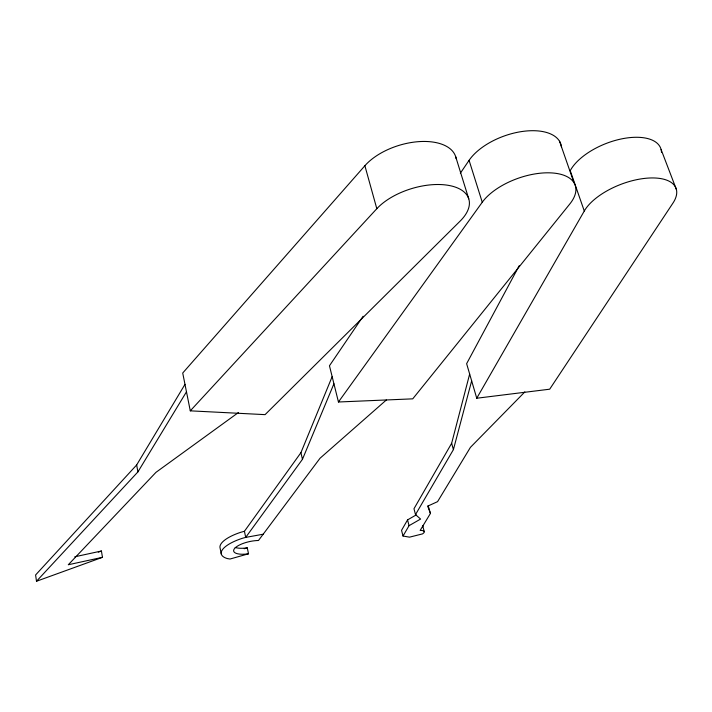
<?xml version="1.0" encoding="UTF-8"?>
<svg xmlns="http://www.w3.org/2000/svg" width="712" height="712" viewBox="0 0 712 712"><rect width="100%" height="100%" fill="white"/><g stroke="black" fill="none" stroke-linecap="round" stroke-linejoin="round"><path stroke-width="1.07" d="M428.188 505.769L430.448 513.423L420.151 530.44A7.965 2.572 -14.5 0 1 422.581 533.875L409.507 537.159L403.019 536.029L409.053 525.678L420.587 519.066L415.514 514.598L413.975 508.751L451.639 443.3L469.662 374.031M415.514 514.598L453.411 449.61L471.656 380.858M221.334 554.23L220.124 548.204A32.912 11.25 -12.3 0 1 241.11 532.184L244.43 531.286L300.918 452.681L332.157 376.63M235.191 547.457A17.488 5.972 -12.3 0 0 247.278 547.848L248.524 553.794L229.976 559.036L227.297 558.555A32.974 11.143 -12.4 0 1 242.383 538.29L245.702 537.391L302.458 459.302L333.928 383.777M519.217 265.701L466.627 363.681L476.746 398.231L549.691 389.197L672.947 203.107A50.214 23.389 -21 0 0 646.46 178.214A50.214 23.389 -21 0 0 584.285 211.01L476.746 398.231M416.182 514.927L407.549 519.902L401.55 530.333L403.019 536.029M74.778 556.793L101.424 551.008L102.457 557.327L36.499 581.25L35.6 574.967L136.66 464.954L184.987 384.355M36.499 581.25L137.905 471.905L186.473 391.822M363.12 316.253L329.46 365.772L338.449 401.995L412.738 398.845L569.822 203.961A51.406 25.463 -19.4 0 0 549.148 172.82A51.406 25.463 -19.4 0 0 482.255 202.244L338.449 401.995M460.353 173.185L469.083 160.342A50.686 26.451 -19.8 0 1 522.038 131.506A50.686 26.451 -19.8 0 1 561.474 146.912M386.34 399.993L320.017 458.261L258.483 540.488A17.515 5.919 -12.3 0 0 234.382 548.747A17.515 5.919 -12.3 0 0 248.524 553.794M456.161 158.669A51.104 27.652 -17.2 0 0 418.22 141.679A51.104 27.652 -17.2 0 0 364.882 165.736L182.717 373.026L190.282 410.842L265.078 414.642L460.157 221.085A51.851 26.638 -17 0 0 447.18 185.156A51.851 26.638 -17 0 0 376.817 208.705L190.282 410.842M524.842 391.912L470.436 447.341L437.568 501.657L427.663 506.152L430.448 513.423M238.52 412.471L155.972 472.341L68.29 564.75L102.457 557.327M98.292 552.156L101.424 551.008M244.189 548.721L247.278 547.848M263.164 534.222L245.702 537.391L244.43 531.286M661.101 149.511L676.4 189.481M584.285 211.01L570.232 170.666A49.537 24.315 -21.5 0 1 621.959 138.813A49.537 24.315 -21.5 0 1 661.493 152.279M559.543 141.261L573.979 182.717M469.083 160.342L482.255 202.244M455.671 156.658L468.754 198.844M451.639 443.3L453.411 449.61M364.882 165.736L376.817 208.705M422.759 526.008L424.263 531.686M407.549 519.902L409.053 525.678M300.918 452.681L302.458 459.302M136.66 464.954L137.905 471.905M422.608 525.652A7.948 2.599 -14.6 0 1 422.554 526.827"/></g></svg>
